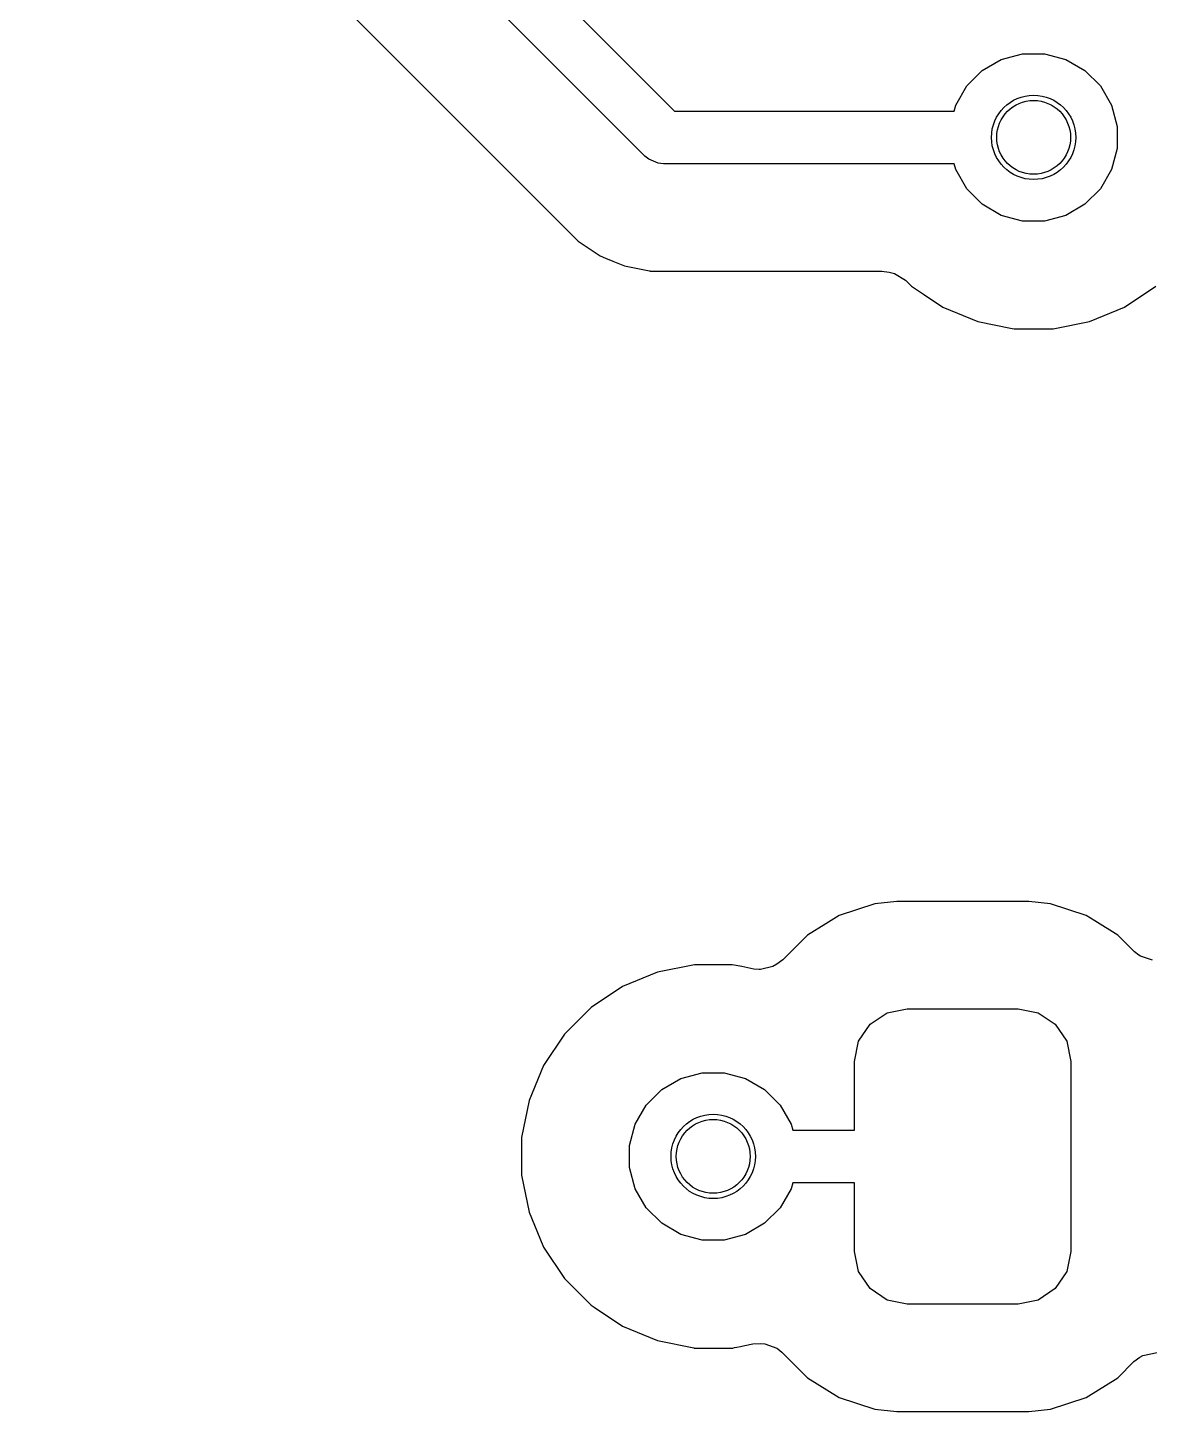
# Model space of a CAD drawing. Header units: inches. Extents: x -2.18 to 1.8, y 0.44 to 2.81.
# Drawn here: x -1.518 to -1.3086, y 1.6474 to 1.9057 of the extents above; entities that cross this region are included whole.
import ezdxf

# ---------------------------------------------------------------- set-up
doc = ezdxf.new("R2010")
doc.units = ezdxf.units.IN
doc.header["$MEASUREMENT"] = 0
doc.layers.add('BLACK', color=250, linetype='CONTINUOUS')

msp = doc.modelspace()

# ---------------------------------------------------------------- linework, layer by layer
at = {"layer": 'BLACK', "linetype": 'CONTINUOUS'}
for p, q in [((-1.51185, 2.0047), (-1.39726, 1.8901)), ((-1.40278, 1.8817), (-1.51456, 1.99349)), ((-1.518, 1.96861), (-1.4152, 1.86581)), ((-1.33621, 1.89973), (-1.33224, 1.9008)), ((-1.33224, 1.9008), (-1.32813, 1.9008)), ((-1.32813, 1.9008), (-1.32416, 1.89973)), ((-1.33977, 1.89768), (-1.33621, 1.89973)), ((-1.32416, 1.89973), (-1.3206, 1.89768)), ((-1.34268, 1.89477), (-1.33977, 1.89768)), ((-1.3206, 1.89768), (-1.31769, 1.89477)), ((-1.34473, 1.89121), (-1.34268, 1.89477)), ((-1.31769, 1.89477), (-1.31563, 1.89121)), ((-1.34503, 1.8901), (-1.34473, 1.89121)), ((-1.31563, 1.89121), (-1.31457, 1.88724)), ((-1.39726, 1.8901), (-1.34503, 1.8901)), ((-1.31457, 1.88724), (-1.31457, 1.88313)), ((-1.31457, 1.88313), (-1.31563, 1.87916)), ((-1.40203, 1.88109), (-1.40278, 1.8817)), ((-1.40026, 1.88036), (-1.40203, 1.88109)), ((-1.3993, 1.88026), (-1.40026, 1.88036)), ((-1.34503, 1.88026), (-1.3993, 1.88026)), ((-1.34473, 1.87916), (-1.34503, 1.88026)), ((-1.34268, 1.8756), (-1.34473, 1.87916)), ((-1.31563, 1.87916), (-1.31769, 1.8756)), ((-1.33977, 1.87269), (-1.34268, 1.8756)), ((-1.31769, 1.8756), (-1.3206, 1.87269)), ((-1.33621, 1.87063), (-1.33977, 1.87269)), ((-1.3206, 1.87269), (-1.32416, 1.87063)), ((-1.33224, 1.86957), (-1.33621, 1.87063)), ((-1.32416, 1.87063), (-1.32813, 1.86957)), ((-1.32813, 1.86957), (-1.33224, 1.86957)), ((-1.4152, 1.86581), (-1.4152, 1.86581)), ((-1.4152, 1.86581), (-1.41222, 1.86382)), ((-1.41222, 1.86382), (-1.41111, 1.86308)), ((-1.41111, 1.86308), (-1.4101, 1.86266)), ((-1.4101, 1.86266), (-1.40872, 1.86209)), ((-1.40872, 1.86209), (-1.40872, 1.86209)), ((-1.40872, 1.86209), (-1.40872, 1.86209)), ((-1.40872, 1.86209), (-1.40657, 1.8612)), ((-1.40657, 1.8612), (-1.40187, 1.86027)), ((-1.40187, 1.86027), (-1.40178, 1.86025)), ((-1.40178, 1.86025), (-1.40175, 1.86024)), ((-1.40175, 1.86024), (-1.40175, 1.86024)), ((-1.40175, 1.86024), (-1.40175, 1.86024)), ((-1.40175, 1.86024), (-1.40175, 1.86024)), ((-1.40175, 1.86024), (-1.39684, 1.86024)), ((-1.39684, 1.86024), (-1.35855, 1.86024)), ((-1.35855, 1.86024), (-1.35717, 1.86004)), ((-1.35717, 1.86004), (-1.35618, 1.85975)), ((-1.35618, 1.85975), (-1.3541, 1.85852)), ((-1.3541, 1.85852), (-1.35298, 1.8574)), ((-1.35298, 1.8574), (-1.35298, 1.8574)), ((-1.35298, 1.8574), (-1.35072, 1.85589)), ((-1.31324, 1.85349), (-1.30738, 1.8574)), ((-1.35072, 1.85589), (-1.34713, 1.85349)), ((-1.34713, 1.85349), (-1.34713, 1.85349)), ((-1.34713, 1.85349), (-1.34713, 1.85349)), ((-1.34713, 1.85349), (-1.34062, 1.85079)), ((-1.31975, 1.85079), (-1.31324, 1.85349)), ((-1.34062, 1.85079), (-1.33418, 1.84951)), ((-1.33418, 1.84951), (-1.33382, 1.84944)), ((-1.33382, 1.84944), (-1.33374, 1.84942)), ((-1.33374, 1.84942), (-1.33371, 1.84942)), ((-1.33371, 1.84942), (-1.32666, 1.84942)), ((-1.32666, 1.84942), (-1.3265, 1.84942)), ((-1.3265, 1.84942), (-1.32619, 1.84951)), ((-1.32619, 1.84951), (-1.31975, 1.85079)), ((-1.35984, 1.74216), (-1.36647, 1.73997)), ((-1.35575, 1.74258), (-1.35984, 1.74216)), ((-1.3311, 1.74258), (-1.35575, 1.74258)), ((-1.35575, 1.74258), (-1.35575, 1.74258)), ((-1.35575, 1.74258), (-1.35575, 1.74258)), ((-1.35575, 1.74258), (-1.35575, 1.74258)), ((-1.32701, 1.74216), (-1.3311, 1.74258)), ((-1.3311, 1.74258), (-1.3311, 1.74258)), ((-1.32038, 1.73997), (-1.32701, 1.74216)), ((-1.36899, 1.73841), (-1.37241, 1.7363)), ((-1.36647, 1.73997), (-1.36899, 1.73841)), ((-1.36647, 1.73997), (-1.36647, 1.73997)), ((-1.36647, 1.73997), (-1.36647, 1.73997)), ((-1.36647, 1.73997), (-1.36647, 1.73997)), ((-1.31878, 1.73897), (-1.32038, 1.73997)), ((-1.32038, 1.73997), (-1.32038, 1.73997)), ((-1.32038, 1.73997), (-1.32038, 1.73997)), ((-1.32038, 1.73997), (-1.32038, 1.73997)), ((-1.31444, 1.7363), (-1.31878, 1.73897)), ((-1.37241, 1.7363), (-1.37702, 1.73169)), ((-1.31132, 1.73318), (-1.31444, 1.7363)), ((-1.31444, 1.7363), (-1.31444, 1.7363)), ((-1.31051, 1.73253), (-1.31132, 1.73318)), ((-1.39352, 1.73077), (-1.40043, 1.72939)), ((-1.38648, 1.73077), (-1.39352, 1.73077)), ((-1.39352, 1.73077), (-1.39352, 1.73077)), ((-1.39352, 1.73077), (-1.39352, 1.73077)), ((-1.38466, 1.73041), (-1.38648, 1.73077)), ((-1.38648, 1.73077), (-1.38648, 1.73077)), ((-1.38648, 1.73077), (-1.38648, 1.73077)), ((-1.38241, 1.72996), (-1.38466, 1.73041)), ((-1.37885, 1.73046), (-1.38115, 1.72987)), ((-1.37813, 1.73086), (-1.37885, 1.73046)), ((-1.37702, 1.73169), (-1.37813, 1.73086)), ((-1.31025, 1.73236), (-1.31051, 1.73253)), ((-1.30796, 1.7316), (-1.31025, 1.73236)), ((-1.40043, 1.72939), (-1.40694, 1.7267)), ((-1.40043, 1.72939), (-1.40043, 1.72939)), ((-1.38141, 1.72986), (-1.38241, 1.72996)), ((-1.38115, 1.72987), (-1.38141, 1.72986)), ((-1.40694, 1.7267), (-1.4128, 1.72278)), ((-1.40694, 1.7267), (-1.40694, 1.7267)), ((-1.40694, 1.7267), (-1.40694, 1.7267)), ((-1.4128, 1.72278), (-1.41778, 1.7178)), ((-1.4128, 1.72278), (-1.4128, 1.72278)), ((-1.4128, 1.72278), (-1.4128, 1.72278)), ((-1.35753, 1.72181), (-1.35376, 1.72256)), ((-1.35376, 1.72256), (-1.33309, 1.72256)), ((-1.33309, 1.72256), (-1.32932, 1.72181)), ((-1.36072, 1.71968), (-1.35753, 1.72181)), ((-1.32932, 1.72181), (-1.32613, 1.71968)), ((-1.41778, 1.7178), (-1.4217, 1.71194)), ((-1.36285, 1.71648), (-1.36072, 1.71968)), ((-1.32613, 1.71968), (-1.324, 1.71648)), ((-1.3636, 1.71272), (-1.36285, 1.71648)), ((-1.324, 1.71648), (-1.32325, 1.71272)), ((-1.3636, 1.69992), (-1.3636, 1.71272)), ((-1.32325, 1.71272), (-1.32325, 1.67728)), ((-1.4217, 1.71194), (-1.42439, 1.70543)), ((-1.4217, 1.71194), (-1.4217, 1.71194)), ((-1.4217, 1.71194), (-1.4217, 1.71194)), ((-1.39959, 1.70749), (-1.39603, 1.70955)), ((-1.39603, 1.70955), (-1.39206, 1.71061)), ((-1.39206, 1.71061), (-1.38794, 1.71061)), ((-1.38794, 1.71061), (-1.38397, 1.70955)), ((-1.38397, 1.70955), (-1.38041, 1.70749)), ((-1.40249, 1.70459), (-1.39959, 1.70749)), ((-1.38041, 1.70749), (-1.37751, 1.70459)), ((-1.42439, 1.70543), (-1.42577, 1.69852)), ((-1.42439, 1.70543), (-1.42439, 1.70543)), ((-1.40455, 1.70103), (-1.40249, 1.70459)), ((-1.37751, 1.70459), (-1.37545, 1.70103)), ((-1.40561, 1.69706), (-1.40455, 1.70103)), ((-1.37545, 1.70103), (-1.37515, 1.69992)), ((-1.37515, 1.69992), (-1.3636, 1.69992)), ((-1.42577, 1.69852), (-1.42577, 1.69852)), ((-1.42577, 1.69852), (-1.42577, 1.69148)), ((-1.40561, 1.69294), (-1.40561, 1.69706)), ((-1.42577, 1.69148), (-1.42577, 1.69148)), ((-1.42577, 1.69148), (-1.42577, 1.69148)), ((-1.42577, 1.69148), (-1.42439, 1.68457)), ((-1.40455, 1.68897), (-1.40561, 1.69294)), ((-1.40249, 1.68541), (-1.40455, 1.68897)), ((-1.37545, 1.68897), (-1.37751, 1.68541)), ((-1.37515, 1.69008), (-1.37545, 1.68897)), ((-1.3636, 1.69008), (-1.37515, 1.69008)), ((-1.3636, 1.67728), (-1.3636, 1.69008)), ((-1.42439, 1.68457), (-1.42439, 1.68457)), ((-1.42439, 1.68457), (-1.42439, 1.68457)), ((-1.42439, 1.68457), (-1.4224, 1.67976)), ((-1.39959, 1.68251), (-1.40249, 1.68541)), ((-1.37751, 1.68541), (-1.38041, 1.68251)), ((-1.39603, 1.68045), (-1.39959, 1.68251)), ((-1.38041, 1.68251), (-1.38397, 1.68045)), ((-1.4224, 1.67976), (-1.4217, 1.67806)), ((-1.39206, 1.67939), (-1.39603, 1.68045)), ((-1.38794, 1.67939), (-1.39206, 1.67939)), ((-1.38397, 1.68045), (-1.38794, 1.67939)), ((-1.4217, 1.67806), (-1.4217, 1.67806)), ((-1.4217, 1.67806), (-1.4217, 1.67806)), ((-1.4217, 1.67806), (-1.41778, 1.6722)), ((-1.36285, 1.67352), (-1.3636, 1.67728)), ((-1.32325, 1.67728), (-1.324, 1.67352)), ((-1.36072, 1.67032), (-1.36285, 1.67352)), ((-1.324, 1.67352), (-1.32613, 1.67032)), ((-1.41778, 1.6722), (-1.4128, 1.66722)), ((-1.35753, 1.66819), (-1.36072, 1.67032)), ((-1.35376, 1.66744), (-1.35753, 1.66819)), ((-1.32932, 1.66819), (-1.33309, 1.66744)), ((-1.32613, 1.67032), (-1.32932, 1.66819)), ((-1.4128, 1.66722), (-1.4128, 1.66722)), ((-1.4128, 1.66722), (-1.4128, 1.66722)), ((-1.4128, 1.66722), (-1.41226, 1.66685)), ((-1.41226, 1.66685), (-1.40694, 1.6633)), ((-1.33309, 1.66744), (-1.35376, 1.66744)), ((-1.40694, 1.6633), (-1.40694, 1.6633)), ((-1.40694, 1.6633), (-1.40694, 1.6633)), ((-1.40694, 1.6633), (-1.40043, 1.66061)), ((-1.40043, 1.66061), (-1.39364, 1.65926)), ((-1.39364, 1.65926), (-1.39355, 1.65924)), ((-1.39355, 1.65924), (-1.39352, 1.65923)), ((-1.39352, 1.65923), (-1.38648, 1.65923)), ((-1.38648, 1.65923), (-1.38631, 1.65923)), ((-1.38631, 1.65923), (-1.38601, 1.65933)), ((-1.38601, 1.65933), (-1.38562, 1.6594)), ((-1.38562, 1.6594), (-1.38492, 1.65954)), ((-1.38492, 1.65954), (-1.3841, 1.6597)), ((-1.3841, 1.6597), (-1.3826, 1.66)), ((-1.3826, 1.66), (-1.38122, 1.66008)), ((-1.38122, 1.66008), (-1.38039, 1.66)), ((-1.38039, 1.66), (-1.37815, 1.65922)), ((-1.37815, 1.65922), (-1.37793, 1.65908)), ((-1.37793, 1.65908), (-1.37716, 1.65845)), ((-1.37716, 1.65845), (-1.37241, 1.6537)), ((-1.3098, 1.65782), (-1.30711, 1.65841)), ((-1.31444, 1.6537), (-1.31145, 1.65669)), ((-1.31145, 1.65669), (-1.31034, 1.65753)), ((-1.31034, 1.65753), (-1.3098, 1.65782)), ((-1.37241, 1.6537), (-1.36647, 1.65003)), ((-1.32038, 1.65003), (-1.31444, 1.6537)), ((-1.36647, 1.65003), (-1.35984, 1.64784)), ((-1.35984, 1.64784), (-1.35575, 1.64742)), ((-1.3311, 1.64742), (-1.32701, 1.64784)), ((-1.32701, 1.64784), (-1.32038, 1.65003)), ((-1.35575, 1.64742), (-1.3311, 1.64742))]:
    msp.add_line(p, q, dxfattribs=at)
at = {"layer": 'BLACK'}
for centre in [(-1.33018, 1.88518), (-1.39, 1.695)]:
    msp.add_circle(centre, 0.00787, dxfattribs=at)
at = {"layer": 'WHITE'}
for centre in [(-1.33018, 1.88518), (-1.39, 1.695)]:
    msp.add_circle(centre, 0.00689, dxfattribs=at)

doc.saveas('drawing.dxf')
